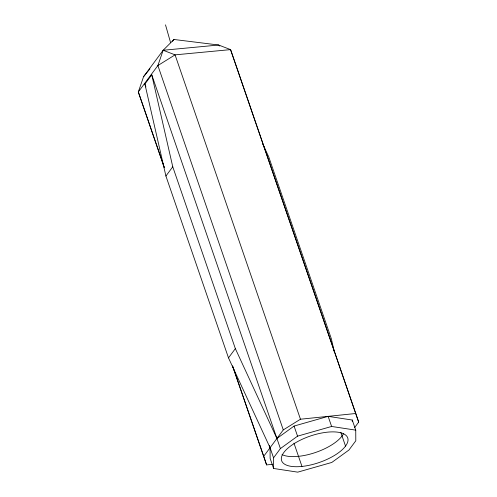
<?xml version="1.0" encoding="UTF-8"?>
<svg xmlns="http://www.w3.org/2000/svg" width="497" height="497" viewBox="0 0 497 497"><rect width="100%" height="100%" fill="white"/><g stroke="black" fill="none" stroke-linecap="round" stroke-linejoin="round"><path stroke-width="0.75" d="M354.597 427.613L358.679 422.102L230.571 49.619L218.649 45.022L173.969 39.48L163.153 50.259L143.583 76.656L138.321 91.945L164.159 167.259M164.308 167.452L138.321 91.945L157.884 65.548L163.153 50.259L218.649 45.022L219.792 46.053M273.598 468.472L270.126 458.371L270.07 447.722L228.49 357.871L165.911 176.031L144.9 84.043L151.753 74.799L280.401 448.586L273.549 457.83L273.598 468.472L297.734 472.15L331.797 462.446L348.95 450.021L355.802 440.777L355.746 430.135L352.267 420.033L328.132 416.356L294.075 426.059L276.922 438.478L235.348 348.627L172.763 166.787L151.753 74.799M165.911 176.031L172.763 166.787M228.49 357.871L235.348 348.627M272.741 464.273L266.591 464.912L263.714 456.302L283.278 429.905L300.468 419.219L355.802 413.492M143.583 76.656L149.957 68.859M172.502 41.276L173.969 39.48M280.401 448.586L297.554 436.161L331.611 426.457L355.746 430.135M283.278 429.905L157.884 65.548L175.068 54.856L230.571 49.619L358.679 422.102M157.884 65.548L158.468 65.486M163.153 50.259L175.068 54.856L300.468 419.219M262.553 143.521L268.722 156.859L331.313 338.693L334.413 352.261M340.799 432.365L345.527 446.107M328.132 416.356L331.611 426.457M294.075 426.059L297.554 436.161M293.963 443.156L301.971 466.434A34.958 13.959 -19 0 0 347.745 437.975A34.958 13.959 -19 0 0 294.305 443.504A34.958 13.959 -19 0 0 301.971 466.434M144.9 84.043L145.913 86.975M269.312 445.523L273.549 457.83M232.677 366.127L263.714 456.302M232.534 365.941L266.591 464.912M165.501 24.85L170.62 42.754M352.267 420.033L352.28 421.555M343.601 433.49A34.958 13.959 -19 0 1 315.626 452.444A34.958 13.959 -19 0 1 282.029 454.587"/></g></svg>
